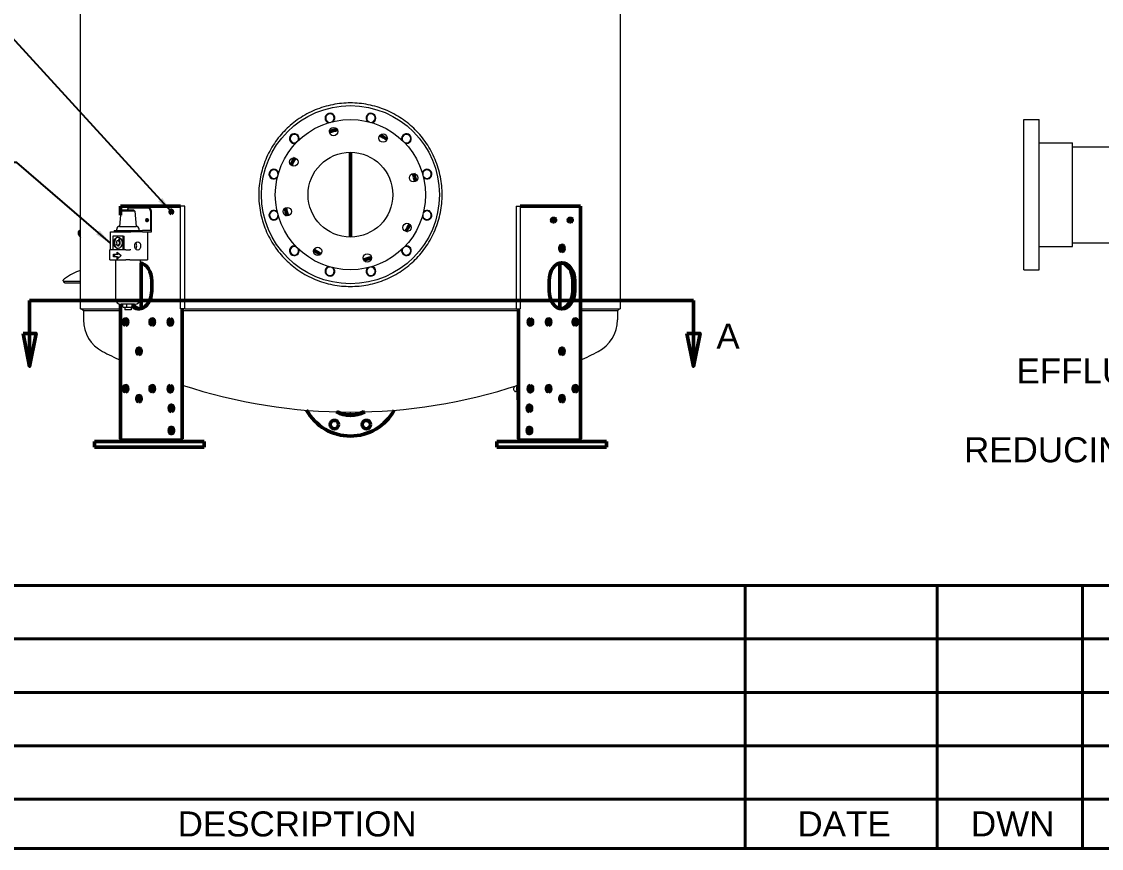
# Model space of a CAD drawing. Header units: inches. Extents: x 19 to 503, y 7 to 322.
# Drawn here: x 217.2 to 314.2, y 7.5 to 81.8 of the extents above; entities that cross this region are included whole.
import ezdxf

# ---------------------------------------------------------------- set-up
doc = ezdxf.new("R2010")
doc.units = ezdxf.units.IN
doc.header["$LTSCALE"] = 15
doc.header["$MEASUREMENT"] = 0
doc.linetypes.add('DOUBLE_DASH_CHAIN', pattern=[1.2403, 0.6614, -0.0827, 0.1654, -0.0827, 0.1654, -0.0827])
doc.layers.get('0').update_dxf_attribs({"lineweight": 25})
for name, color, linetype, lineweight in [('Border', 7, 'Continuous', 35), ('Section Line', 7, 'DOUBLE_DASH_CHAIN', 50), ('Symbol', 7, 'Continuous', 25), ('Symbol (ANSI)', 7, 'Continuous', 25), ('Visible (ANSI)', 7, 'Continuous', 50)]:
    doc.layers.add(name, color=color, linetype=linetype, lineweight=lineweight)
doc.styles.add('MEMCOR Medium', font='arial.ttf')
doc.styles.add('Standard D-E', font='arial.ttf')
doc.dimstyles.new('Default (ANSI)$7', dxfattribs={"dimscale": 15, "dimtxt": 0.15, "dimasz": 0.098425, "dimexe": 0.125, "dimexo": 0.0625, "dimgap": 0.031496, "dimtad": 0, "dimtih": 1, "dimtoh": 1, "dimdec": 4, "dimrnd": 1e-08, "dimzin": 3, "dimdsep": 46, "dimlunit": 5, "dimtxsty": 'MEMCOR Medium', "dimcen": 0.09, "dimdle": 0.393701, "dimclrd": 256, "dimclre": 256, "dimclrt": 256, "dimadec": 0, "dimazin": 1, "dimtfac": 0.8, "dimtofl": 0, "dimtmove": 0, "dimatfit": 3, "dimfxl": 1, "dimfrac": 1, "dimtolj": 1, "dimtzin": 4, "dimlwd": -1, "dimlwe": -1, "dimarcsym": 0})
doc.dimstyles.new('in [mm] D-E NeptuneBenson$7', dxfattribs={"dimscale": 15, "dimtxt": 0.15, "dimasz": 0.098425, "dimexe": 0.125, "dimexo": 0.063, "dimgap": 0.031496, "dimtad": 0, "dimtih": 1, "dimtoh": 1, "dimdec": 4, "dimrnd": 1e-08, "dimzin": 3, "dimdsep": 46, "dimlunit": 5, "dimtxsty": 'Standard D-E', "dimcen": 0.09, "dimdle": 0.393701, "dimclrd": 256, "dimclre": 256, "dimclrt": 256, "dimadec": 1, "dimazin": 1, "dimtfac": 1, "dimtofl": 0, "dimtmove": 0, "dimatfit": 3, "dimfxl": 1, "dimfrac": 1, "dimtolj": 1, "dimtzin": 4, "dimlwd": -1, "dimlwe": -1, "dimarcsym": 0})

# ---------------------------------------------------------------- blocks, each defined once
blk = doc.blocks.new('Borders 22x34_D')
at = {"layer": 'Border'}
blk.add_line((1.25, 0.5), (33.5, 0.5), dxfattribs=at)
blk = doc.blocks.new('2dTransSection0')
at = {"layer": 'Section Line', "linetype": 'DOUBLE_DASH_CHAIN', "ltscale": 0.494944}
blk.add_line((14.5259, 3.7815), (18.5041, 3.7815), dxfattribs=at)
at = {"layer": 'Section Line', "linetype": 'Continuous'}
for p, q in [((14.5259, 3.7815), (14.8209, 3.7815)), ((14.5259, 3.7815), (14.5259, 3.5847)), ((18.2092, 3.7815), (18.5041, 3.7815)), ((18.5041, 3.7815), (18.5041, 3.5847)), ((14.4865, 3.5847), (14.5259, 3.3878)), ((14.5653, 3.5847), (14.4865, 3.5847)), ((14.5259, 3.5847), (14.5259, 3.3878)), ((14.5259, 3.3878), (14.5653, 3.5847)), ((18.4648, 3.5847), (18.5041, 3.3878)), ((18.5435, 3.5847), (18.4648, 3.5847)), ((18.5041, 3.5847), (18.5041, 3.3878)), ((18.5041, 3.3878), (18.5435, 3.5847))]:
    blk.add_line(p, q, dxfattribs=at)
at = {"layer": 'Section Line', "linetype": 'Continuous', "flags": 128}
for points in [[(14.4865, 3.5847), (14.5259, 3.3878), (14.5653, 3.5847), (14.4865, 3.5847)], [(18.4648, 3.5847), (18.5041, 3.3878), (18.5435, 3.5847), (18.4648, 3.5847)]]:
    blk.add_lwpolyline(points, dxfattribs=at)
at = {"layer": 'Section Line'}
for points in [[(14.4865, 3.5847), (14.5259, 3.3878), (14.5653, 3.5847), (14.4865, 3.5847)], [(18.4648, 3.5847), (18.5041, 3.3878), (18.5435, 3.5847), (18.4648, 3.5847)]]:
    blk.add_solid(points, dxfattribs=at)
at = {"layer": 'Section Line', "char_height": 0.15, "attachment_point": 7, "style": 'MEMCOR Medium'}
for insert in [(14.2475, 3.4937), (18.6417, 3.4937)]:
    blk.add_mtext('A', dxfattribs=dict(at, insert=insert))
blk = doc.blocks.new('REVISION HISTORY')
at = {"layer": 'Symbol', "lineweight": 40}
for p, q in [((12.8201, 2.0747), (22.812, 2.0747)), ((18.8146, 2.0747), (18.8146, 0.7941)), ((19.9651, 2.0747), (19.9651, 0.7941)), ((20.8353, 2.0747), (20.8353, 0.7941)), ((12.8201, 1.7545), (22.812, 1.7545)), ((12.8201, 1.4344), (22.812, 1.4344)), ((12.8201, 1.1143), (22.812, 1.1143)), ((12.8201, 0.7941), (22.812, 0.7941)), ((18.8146, 0.5), (18.8146, 0.7941)), ((19.9651, 0.5), (19.9651, 0.7941)), ((20.8353, 0.5), (20.8353, 0.7941)), ((12.8201, 0.5), (22.812, 0.5))]:
    blk.add_line(p, q, dxfattribs=at)
at = {"layer": 'Symbol', "char_height": 0.15, "attachment_point": 7, "style": 'MEMCOR Medium'}
for s, insert in [('DESCRIPTION', (15.4134, 0.5695)), ('DATE', (19.1272, 0.5721)), ('DWN', (20.1668, 0.5721))]:
    blk.add_mtext(s, dxfattribs=dict(at, insert=insert))

msp = doc.modelspace()

# ---------------------------------------------------------------- linework, layer by layer
at = {"layer": 'Visible (ANSI)', "linetype": 'Continuous', "lineweight": 18}
for p, q in [((222.47776, 55.9937), (222.47776, 82.4937)), ((270.97718, 82.4937), (270.97718, 55.9937)), ((307.25749, 59.4937), (307.25749, 72.9937)), ((307.25749, 72.9937), (308.63249, 72.9937)), ((308.63249, 59.4937), (308.63249, 72.9937)), ((308.63249, 70.89995), (311.63249, 70.89995)), ((311.63249, 61.58745), (311.63249, 70.89995)), ((311.63249, 70.5562), (336.44599, 70.5562)), ((231.83198, 65.2062), (231.45872, 65.2062)), ((231.45872, 55.9937), (231.45872, 65.2062)), ((231.83198, 55.9937), (231.83198, 65.2062)), ((261.62296, 65.2062), (261.99622, 65.2062)), ((261.62296, 65.2062), (261.62296, 55.9937)), ((261.99622, 65.2062), (261.99622, 55.9937)), ((226.08871, 64.76913), (225.97409, 63.3937)), ((226.22409, 64.8937), (226.08871, 64.76913)), ((227.35947, 64.76913), (226.08871, 64.76913)), ((226.22409, 64.8937), (227.22409, 64.8937)), ((228.58024, 65.0187), (226.81247, 65.0187)), ((227.22409, 64.8937), (227.35947, 64.76913)), ((227.35947, 64.76913), (227.47409, 63.3937)), ((228.66863, 65.0187), (228.58024, 65.0187)), ((228.75702, 64.7687), (228.75702, 63.0187)), ((228.84541, 62.8937), (228.84541, 64.7687)), ((225.72409, 63.0187), (225.72409, 63.1437)), ((225.97409, 63.3937), (227.47409, 63.3937)), ((227.72409, 63.0187), (227.72409, 63.1437)), ((222.32897, 62.98795), (222.26397, 62.89603)), ((222.31866, 62.60735), (222.47776, 62.38235)), ((222.47776, 62.5662), (222.38366, 62.69928)), ((225.14826, 62.8937), (225.22148, 62.8937)), ((225.14826, 61.27351), (225.14826, 62.8937)), ((225.22148, 62.8937), (225.92859, 62.8937)), ((226.30445, 62.51751), (225.37595, 62.51751)), ((225.37595, 62.51751), (225.37595, 61.31571)), ((225.48925, 63.0187), (228.04991, 63.0187)), ((225.48925, 63.0187), (225.48925, 62.8937)), ((225.87103, 62.12933), (225.8402, 62.12933)), ((225.86925, 62.12532), (225.96336, 62.33709)), ((225.96336, 62.33709), (225.92402, 62.09324)), ((225.92859, 62.8937), (226.6357, 62.8937)), ((226.00755, 62.33709), (225.96336, 62.33709)), ((226.00755, 62.33709), (225.96821, 62.09324)), ((226.30445, 62.51751), (226.39284, 62.51751)), ((226.30445, 61.31571), (226.30445, 62.51751)), ((226.39284, 61.31571), (226.39284, 62.51751)), ((226.6357, 62.8937), (226.98925, 62.8937)), ((227.28683, 62.8937), (226.98925, 62.8937)), ((228.04991, 62.8937), (227.28683, 62.8937)), ((228.75702, 63.0187), (228.04991, 63.0187)), ((228.04991, 62.8937), (228.84541, 62.8937)), ((228.49185, 62.8937), (228.49185, 60.3937)), ((225.05987, 61.27351), (225.1331, 61.27351)), ((225.05987, 61.27351), (225.05987, 60.3937)), ((226.54731, 61.27351), (225.1331, 61.27351)), ((225.37595, 61.31571), (226.30445, 61.31571)), ((225.69045, 61.72296), (225.71982, 61.78906)), ((225.84927, 61.62993), (225.69045, 61.72296)), ((225.86155, 61.70604), (225.84927, 61.62993)), ((225.89346, 61.62993), (225.84927, 61.62993)), ((225.90574, 61.70604), (225.86155, 61.70604)), ((225.90574, 61.70604), (225.89346, 61.62993)), ((225.96821, 62.09324), (225.92402, 62.09324)), ((226.30445, 61.31571), (226.39284, 61.31571)), ((226.54731, 61.27351), (226.90086, 61.27351)), ((226.98925, 61.27351), (226.90086, 61.27351)), ((308.63249, 61.58745), (311.63249, 61.58745)), ((311.63249, 61.9312), (336.44599, 61.9312)), ((225.1331, 60.3937), (225.05987, 60.3937)), ((225.1331, 60.3937), (226.54731, 60.3937)), ((225.43534, 60.64912), (225.43534, 60.88828)), ((225.43534, 60.88828), (225.75119, 60.88828)), ((225.75119, 60.64912), (225.43534, 60.64912)), ((225.52373, 60.88828), (225.52373, 60.64912)), ((225.61631, 60.3937), (225.61631, 56.8937)), ((225.75119, 60.88828), (225.75119, 61.07609)), ((225.75119, 61.07609), (226.11011, 60.7687)), ((225.75119, 60.88828), (225.83958, 60.88828)), ((226.11011, 60.7687), (225.75119, 60.46131)), ((225.75119, 60.46131), (225.75119, 60.64912)), ((225.75119, 60.64912), (225.83958, 60.64912)), ((225.83958, 61.00039), (225.83958, 60.88828)), ((225.83958, 60.64912), (225.83958, 60.53701)), ((226.90086, 60.3937), (226.54731, 60.3937)), ((226.90086, 60.3937), (228.49185, 60.3937)), ((227.83186, 60.3937), (227.83186, 56.8937)), ((307.25749, 59.4937), (308.63249, 59.4937)), ((220.97153, 58.38582), (220.92242, 58.49573)), ((222.47776, 58.43342), (221.07968, 58.43342)), ((221.12878, 58.32352), (222.47776, 58.32352)), ((227.33186, 56.3937), (226.11631, 56.3937)), ((226.24893, 56.3937), (226.24893, 56.2062)), ((226.59677, 56.3937), (226.59677, 56.2062)), ((227.07193, 56.3937), (227.07193, 56.2062)), ((227.19925, 56.3937), (227.19925, 56.2062)), ((222.47776, 55.9937), (226.05707, 55.9937)), ((222.72747, 55.7937), (222.52747, 55.9937)), ((222.72747, 55.7937), (222.72747, 54.9937)), ((226.05707, 55.7937), (222.72747, 55.7937)), ((226.31864, 56.1437), (226.61545, 56.1437)), ((226.44284, 56.1437), (226.44284, 55.8937)), ((227.00534, 55.8937), (226.44284, 55.8937)), ((226.61545, 56.1437), (227.0209, 56.1437)), ((227.00534, 56.1437), (227.00534, 55.8937)), ((227.0209, 56.1437), (227.12954, 56.1437)), ((231.83198, 55.9937), (231.45872, 55.9937)), ((261.83869, 55.7937), (231.61625, 55.7937)), ((231.83198, 55.9937), (261.62296, 55.9937)), ((261.62296, 55.9937), (261.99622, 55.9937)), ((267.39787, 55.9937), (270.97718, 55.9937)), ((270.72747, 55.7937), (267.39787, 55.7937)), ((270.72747, 55.7937), (270.92747, 55.9937)), ((270.72747, 55.7937), (270.72747, 54.9937)), ((261.39412, 48.81015), (261.39414, 48.81107)), ((261.39412, 48.80225), (261.39414, 48.80134)), ((261.71429, 48.5562), (261.57088, 48.5562)), ((261.71429, 49.0562), (261.58833, 49.0562)), ((261.68635, 49.02271), (261.71429, 49.02271)), ((261.68635, 48.58969), (261.71429, 48.58969)), ((261.71429, 47.8062), (261.71429, 49.09711)), ((264.49148, 49.02271), (264.42639, 49.02271)), ((264.49148, 48.58969), (264.42639, 48.58969)), ((261.71429, 47.8062), (261.83869, 47.8062)), ((246.72747, 46.5562), (246.72747, 46.7137)), ((226.05707, 44.3062), (225.80707, 44.0562)), ((226.05707, 44.3062), (226.25916, 44.3062)), ((226.25916, 44.3062), (229.17244, 44.3062)), ((229.17244, 44.3062), (230.14825, 44.3062)), ((230.14825, 44.3062), (231.61625, 44.3062)), ((231.79302, 44.0562), (231.61625, 44.3062)), ((261.66192, 44.0562), (261.83869, 44.3062)), ((261.83869, 44.3062), (263.30669, 44.3062)), ((263.30669, 44.3062), (264.2825, 44.3062)), ((264.2825, 44.3062), (267.19578, 44.3062)), ((267.19578, 44.3062), (267.39787, 44.3062)), ((267.39787, 44.3062), (267.64787, 44.0562))]:
    msp.add_line(p, q, dxfattribs=at)
at = {"layer": 'Visible (ANSI)'}
for p, q in [((246.72747, 70.0562), (246.72747, 62.4312)), ((246.72747, 62.4312), (246.72747, 70.0562)), ((226.05707, 65.2062), (226.25916, 65.2062)), ((226.05707, 65.2062), (226.05707, 64.38947)), ((226.25916, 65.2062), (229.17244, 65.2062)), ((229.17244, 65.2062), (230.14825, 65.2062)), ((230.14825, 65.2062), (231.45872, 65.2062)), ((261.99622, 65.2062), (263.30669, 65.2062)), ((263.30669, 65.2062), (264.2825, 65.2062)), ((264.2825, 65.2062), (267.19578, 65.2062)), ((267.19578, 65.2062), (267.39787, 65.2062)), ((267.39787, 44.3062), (267.39787, 65.2062)), ((264.92243, 64.1112), (265.05678, 64.1112)), ((266.4215, 64.1112), (266.55585, 64.1112)), ((265.05678, 63.8012), (264.92243, 63.8012)), ((266.55585, 63.8012), (266.4215, 63.8012)), ((265.551, 61.32896), (265.551, 61.50344)), ((227.90394, 60.10434), (227.90394, 56.00806)), ((265.551, 56.00806), (265.551, 60.10434)), ((228.86839, 58.4962), (228.86839, 57.6162)), ((264.58655, 57.6162), (264.58655, 58.4962)), ((266.71494, 57.6162), (266.71494, 58.4962)), ((266.89172, 58.4962), (266.89172, 57.6162)), ((226.05707, 56.39722), (226.05707, 44.3062)), ((231.61625, 55.9937), (231.61625, 44.3062)), ((261.83869, 44.3062), (261.83869, 55.9937)), ((227.90394, 52.26244), (227.90394, 52.08796)), ((265.551, 52.08796), (265.551, 52.26244)), ((227.90394, 47.99944), (227.90394, 47.82496)), ((265.551, 47.82496), (265.551, 47.99944)), ((223.7106, 44.0562), (224.00349, 44.0562)), ((223.7106, 44.0562), (223.7106, 43.5562)), ((229.7452, 44.0562), (224.00349, 44.0562)), ((229.7452, 44.0562), (231.15941, 44.0562)), ((233.28073, 44.0562), (231.15941, 44.0562)), ((233.28073, 44.0562), (233.57363, 44.0562)), ((233.57363, 44.0562), (233.57363, 43.5562)), ((259.87778, 44.0562), (260.17067, 44.0562)), ((259.87778, 44.0562), (259.87778, 43.5562)), ((262.29199, 44.0562), (260.17067, 44.0562)), ((262.29199, 44.0562), (263.7062, 44.0562)), ((269.44791, 44.0562), (263.7062, 44.0562)), ((269.44791, 44.0562), (269.74081, 44.0562)), ((269.74081, 44.0562), (269.74081, 43.5562)), ((224.00349, 43.5562), (223.7106, 43.5562)), ((229.7452, 43.5562), (224.00349, 43.5562)), ((231.15941, 43.5562), (229.7452, 43.5562)), ((233.28073, 43.5562), (231.15941, 43.5562)), ((233.57363, 43.5562), (233.28073, 43.5562)), ((260.17067, 43.5562), (259.87778, 43.5562)), ((262.29199, 43.5562), (260.17067, 43.5562)), ((263.7062, 43.5562), (262.29199, 43.5562)), ((269.44791, 43.5562), (263.7062, 43.5562)), ((269.74081, 43.5562), (269.44791, 43.5562))]:
    msp.add_line(p, q, dxfattribs=at)
at = {"layer": 'Visible (ANSI)', "linetype": 'Continuous', "lineweight": 18}
for centre, radius in [((246.72747, 66.2437), 8), ((246.72747, 66.2437), 6.75), ((245.21088, 71.91958), 0.375), ((249.66853, 71.32954), 0.375), ((246.72747, 66.2437), 3.8125), ((241.64163, 69.18476), 0.375), ((252.40335, 67.76029), 0.375), ((241.05159, 64.72711), 0.375), ((251.81331, 63.30264), 0.375), ((243.78641, 61.15786), 0.375), ((248.24406, 60.56782), 0.375), ((245.29241, 45.59165), 0.3125), ((248.16253, 45.59165), 0.3125)]:
    msp.add_circle(centre, radius, dxfattribs=at)
at = {"layer": 'Visible (ANSI)'}
for centre in [(245.29241, 45.59165), (248.16253, 45.59165)]:
    msp.add_circle(centre, 0.375, dxfattribs=at)
at = {"layer": 'Visible (ANSI)', "linetype": 'Continuous', "lineweight": 18}
for centre, radius, start, end in [((244.88338, 73.12592), 0.4375, 315.0843674, 254.9156326), ((244.88338, 73.12592), 0.38281, 296.2817157, 273.7182843), ((248.57156, 73.12592), 0.4375, 285.0843674, 224.9156326), ((248.57156, 73.12592), 0.38281, 266.2817157, 243.7182843), ((241.68933, 71.28184), 0.4375, 345.0843674, 284.9156326), ((241.68933, 71.28184), 0.38281, 326.2817157, 303.7182843), ((251.76561, 71.28184), 0.4375, 255.0843674, 194.9156326), ((251.76561, 71.28184), 0.38281, 236.2817157, 213.7182843), ((239.84525, 68.08779), 0.4375, 15.0843674, 314.9156326), ((239.84525, 68.08779), 0.38281, 356.2817157, 333.7182843), ((253.60969, 68.08779), 0.4375, 225.0843674, 164.9156326), ((253.60969, 68.08779), 0.38281, 206.2817157, 183.7182843), ((239.84525, 64.39961), 0.4375, 45.0843674, 344.9156326), ((239.84525, 64.39961), 0.38281, 26.2817157, 3.7182843), ((253.60969, 64.39961), 0.4375, 195.0843674, 134.9156326), ((253.60969, 64.39961), 0.38281, 176.2817157, 153.7182843), ((225.97409, 63.1437), 0.25, 90, 180), ((227.47409, 63.1437), 0.25, 0, 90), ((241.68933, 61.20556), 0.4375, 75.0843674, 14.9156326), ((241.68933, 61.20556), 0.38281, 56.2817157, 33.7182843), ((251.76561, 61.20556), 0.4375, 165.0843674, 104.9156326), ((251.76561, 61.20556), 0.38281, 146.2817157, 123.7182843), ((244.88338, 59.36148), 0.4375, 105.0843674, 44.9156326), ((244.88338, 59.36148), 0.38281, 86.2817157, 63.7182843), ((248.57156, 59.36148), 0.4375, 135.0843674, 74.9156326), ((248.57156, 59.36148), 0.38281, 116.2817157, 93.7182843), ((226.11631, 56.8937), 0.5, 180, 270), ((227.33186, 56.8937), 0.5, 270, 0), ((225.91747, 54.98924), 3.19, 179.9198527, 242.5344882), ((267.53747, 54.98924), 3.19, 297.4655118, 0.0801473), ((246.72747, 95.0237), 48.31, 242.5344882, 244.6675347), ((246.72747, 95.0237), 48.31, 295.3324653, 297.4655118), ((246.72747, 95.0237), 48.31, 251.7721295, 288.2278705), ((246.72747, 49.0562), 2.5, 249.0161809, 270)]:
    msp.add_arc(centre, radius, start, end, dxfattribs=at)
at = {"layer": 'Visible (ANSI)'}
for centre, radius, start, end in [((246.72747, 66.2437), 5.968, 101.4441636, 108.4756947), ((246.72747, 66.2437), 5.968, 56.4441636, 63.4756947), ((246.72747, 66.2437), 5.968, 146.4441636, 153.4756947), ((246.72747, 66.2437), 5.968, 11.4441636, 18.4756947), ((246.72747, 66.2437), 5.968, 191.4441636, 198.4756947), ((246.72747, 66.2437), 5.968, 326.4441636, 333.4756947), ((246.72747, 66.2437), 5.968, 236.4441636, 243.4756947), ((246.72747, 66.2437), 5.968, 281.4441636, 288.4756947), ((246.72747, 49.0562), 4.5, 209.0040645, 330.9959355), ((246.72747, 49.0562), 2.655, 241.1515936, 298.8484064), ((246.72747, 49.0562), 2.60957, 243.1440242, 296.8559758)]:
    msp.add_arc(centre, radius, start, end, dxfattribs=at)
at = {"layer": 'Visible (ANSI)', "linetype": 'Continuous', "lineweight": 18}
for centre, major_axis, ratio, start_param, end_param in [((226.81247, 64.7687), (0, 0.25), 0.70710678, 0, 1.04719755), ((228.53605, 63.9562), (0, -0.15625), 0.70710678, 3.5531095, 5.87166846), ((228.58024, 64.7687), (0, 0.25), 0.70710678, 4.71238898, 6.28318531), ((228.66863, 64.7687), (0, 0.25), 0.70710678, 4.71238898, 6.28318531), ((222.67222, 62.60735), (-0.40825, 0.28868), 0.5, 0, 0.95531662), ((222.73722, 62.69928), (-0.40825, 0.28868), 0.5, 5.69470142, 7.23850193), ((225.8844, 61.91661), (0, 0.52038), 0.70710678, 0.06008809, 3.08150456), ((225.8402, 61.91661), (0, 0.21272), 0.70710678, 6.08882372, 8.49698338), ((225.8402, 61.91661), (0, -0.21272), 0.70710678, 0.14239642, 2.55055608), ((225.8844, 61.91661), (0, -0.21272), 0.70710678, 0.14239642, 2.55055608), ((227.25442, 61.6437), (0, 0.375), 0.70710678, 3.87132031, 5.55345765), ((223.50993, 52.20303), (0, 7.37), 0.70710678, 0.19937902, 0.49564116), ((226.31864, 56.2062), (0.06971, 0), 0.89657547, 3.14159265, 4.71238898), ((226.61545, 56.2062), (0, -0.0625), 0.29885849, 4.71238898, 6.28318531), ((227.0209, 56.2062), (0, -0.0625), 0.81649658, 0, 1.57079633), ((227.12954, 56.2062), (-0.06971, 0), 0.89657547, 1.57079633, 3.14159265), ((261.57088, 48.8062), (0, -0.25), 0.70710678, 3.67283519, 6.28318531), ((261.53751, 48.8062), (0, -0.20281), 0.70710678, 4.69292755, 4.73185041), ((262.82657, 48.8062), (0, 0.375), 0.70710678, 4.71238898, 5.2559288), ((262.82657, 48.8062), (0, 0.375), 0.70710678, 4.16884916, 4.71238898), ((264.13754, 48.8062), (0, 0.375), 0.70710678, 4.71238898, 5.14279183), ((264.13754, 48.8062), (0, 0.375), 0.70710678, 4.28198613, 4.71238898)]:
    msp.add_ellipse(centre, major_axis=major_axis, ratio=ratio, start_param=start_param, end_param=end_param, dxfattribs=at)
for centre, major_axis in [((228.44766, 63.9562), (0, -0.15625)), ((225.8402, 61.91661), (0, 0.52038)), ((227.60797, 61.6437), (0, 0.375))]:
    msp.add_ellipse(centre, major_axis=major_axis, ratio=0.70710678, dxfattribs=at)
at = {"layer": 'Visible (ANSI)'}
for centre, major_axis, start_param, end_param in [((228.57494, 63.9562), (0, -0.155), 3.75257543, 5.67220253), ((230.4573, 64.7062), (0, 0.155), 4.07971898, 5.34505898), ((264.92243, 63.9562), (0, -0.155), 3.14159265, 6.28318531), ((264.88, 63.9562), (0, -0.155), 0.19477764, 2.94681501), ((265.05678, 63.9562), (0, 0.155), 3.14159265, 6.28318531), ((266.4215, 63.9562), (0, -0.155), 3.14159265, 6.28318531), ((266.37907, 63.9562), (0, -0.155), 0.19477764, 2.94681501), ((266.55585, 63.9562), (0, 0.155), 3.14159265, 6.28318531), ((265.56236, 61.4162), (0, 0.28), 3.60436277, 5.82041519), ((227.7158, 58.4962), (0, 1.63), 4.71238898, 6.18231904), ((265.73914, 58.4962), (0, 1.63), 4.71238898, 7.85398163), ((265.56236, 58.4962), (0, 1.63), 4.71238898, 6.20642283), ((227.7158, 57.6162), (0, -1.63), 5.80509895, 7.85398163), ((265.73914, 57.6162), (0, -1.63), 4.71238898, 7.85398163), ((265.56236, 57.6162), (0, -1.63), 0.07676248, 1.57079633), ((227.89258, 57.6162), (0, -1.63), 5.63774906, 6.20642283), ((226.69616, 54.8062), (0, -0.28), 3.60436277, 5.82041519), ((226.83192, 54.8062), (0, 0.28), 0.90964484, 2.23194781), ((229.089, 54.8062), (0, -0.28), 3.60436277, 5.82041519), ((230.36745, 54.8062), (0, 0.28), 3.60436277, 5.82041519), ((263.08749, 54.8062), (0, -0.28), 3.60436277, 5.82041519), ((264.36594, 54.8062), (0, 0.28), 3.60436277, 5.82041519), ((266.62302, 54.8062), (0, -0.28), 0.90964484, 2.23194781), ((266.75878, 54.8062), (0, 0.28), 3.60436277, 5.82041519), ((227.89258, 52.1752), (0, -0.28), 3.60436277, 5.82041519), ((265.56236, 52.1752), (0, 0.28), 3.60436277, 5.82041519), ((226.69616, 48.8062), (0, -0.28), 3.60436277, 5.82041519), ((226.83192, 48.8062), (0, 0.28), 0.90964484, 2.23194781), ((229.089, 48.8062), (0, -0.28), 3.60436277, 5.82041519), ((230.36745, 48.8062), (0, 0.28), 3.60436277, 5.82041519), ((263.08749, 48.8062), (0, -0.28), 3.60436277, 5.82041519), ((264.36594, 48.8062), (0, 0.28), 3.60436277, 5.82041519), ((266.62302, 48.8062), (0, -0.28), 0.90964484, 2.23194781), ((266.75878, 48.8062), (0, 0.28), 3.60436277, 5.82041519), ((227.89258, 47.9122), (0, -0.28), 3.60436277, 5.82041519), ((265.56236, 47.9122), (0, 0.28), 3.60436277, 5.82041519), ((230.4573, 47.0522), (0, 0.28), 3.60436277, 5.82041519), ((262.99764, 47.0522), (0, -0.28), 3.60436277, 5.82041519), ((230.4573, 45.0522), (0, 0.28), 3.60436277, 5.82041519), ((262.99764, 45.0522), (0, -0.28), 3.60436277, 5.82041519)]:
    msp.add_ellipse(centre, major_axis=major_axis, ratio=0.70710678, start_param=start_param, end_param=end_param, dxfattribs=at)
for centre, major_axis in [((230.63408, 64.7062), (0, -0.155)), ((265.73914, 61.4162), (0, -0.28)), ((226.51938, 54.8062), (0, -0.28)), ((228.91223, 54.8062), (0, -0.28)), ((230.54423, 54.8062), (0, 0.28)), ((262.91071, 54.8062), (0, 0.28)), ((264.54271, 54.8062), (0, -0.28)), ((266.93556, 54.8062), (0, -0.28)), ((227.7158, 52.1752), (0, -0.28)), ((265.73914, 52.1752), (0, -0.28)), ((226.51938, 48.8062), (0, -0.28)), ((228.91223, 48.8062), (0, -0.28)), ((230.54423, 48.8062), (0, 0.28)), ((262.91071, 48.8062), (0, 0.28)), ((264.54271, 48.8062), (0, -0.28)), ((266.93556, 48.8062), (0, -0.28)), ((227.7158, 47.9122), (0, -0.28)), ((265.73914, 47.9122), (0, -0.28)), ((230.63408, 47.0522), (0, -0.28)), ((262.82086, 47.0522), (0, -0.28)), ((230.63408, 45.0522), (0, -0.28)), ((262.82086, 45.0522), (0, -0.28))]:
    msp.add_ellipse(centre, major_axis=major_axis, ratio=0.70710678, dxfattribs=at)
at = {"layer": 'Visible (ANSI)', "linetype": 'Continuous', "lineweight": 18}
for points, knots in [([(238.85131, 63.80925), (238.92789, 63.56148), (239.01633, 63.3169), (239.3269, 62.57032), (239.58887, 62.08524), (240.19263, 61.18917), (240.53448, 60.77817), (241.26176, 60.05089), (241.67267, 59.70907), (242.56879, 59.10523), (243.054, 58.84317), (244.06841, 58.42119), (244.59849, 58.26094), (245.3999, 58.10293), (245.66807, 58.06385), (246.20137, 58.01233), (246.46649, 57.99988), (246.98845, 57.99988), (247.25357, 58.01233), (247.78687, 58.06385), (248.05504, 58.10293), (248.85645, 58.26094), (249.38653, 58.42119), (250.40094, 58.84317), (250.88615, 59.10523), (251.78227, 59.70907), (252.19318, 60.05089), (252.92046, 60.77817), (253.26231, 61.18917), (253.86607, 62.08524), (254.12804, 62.57032), (254.44444, 63.33092), (254.53736, 63.59013), (254.69655, 64.11543), (254.76283, 64.38153), (254.86819, 64.91578), (254.90728, 65.18397), (254.95883, 65.71737), (254.97129, 65.98259), (254.97129, 66.50481), (254.95883, 66.77003), (254.90728, 67.30343), (254.86819, 67.57162), (254.76283, 68.10587), (254.69655, 68.37197), (254.53736, 68.89727), (254.44444, 69.15648), (254.12804, 69.91708), (253.86607, 70.40216), (253.26231, 71.29823), (252.92046, 71.70923), (252.19318, 72.43651), (251.78227, 72.77833), (250.88615, 73.38217), (250.40094, 73.64423), (249.38653, 74.06621), (248.85645, 74.22646), (248.05504, 74.38447), (247.78687, 74.42355), (247.25357, 74.47507), (246.98845, 74.48752), (246.46649, 74.48752), (246.20137, 74.47507), (245.66807, 74.42355), (245.3999, 74.38447), (244.59849, 74.22646), (244.06841, 74.06621), (243.054, 73.64423), (242.56879, 73.38217), (241.67267, 72.77833), (241.26176, 72.43651), (240.53448, 71.70923), (240.19263, 71.29823), (239.58887, 70.40216), (239.3269, 69.91708), (239.0105, 69.15648), (238.91758, 68.89727), (238.75839, 68.37197), (238.69211, 68.10587), (238.58675, 67.57162), (238.54766, 67.30343), (238.49611, 66.77003), (238.48365, 66.50481), (238.48365, 66.2437)], [6.0789693, 6.0789693, 6.0789693, 6.0789693, 7.95861986, 7.95861986, 11.93792978, 11.93792978, 15.91723971, 15.91723971, 19.89454388, 19.89454388, 23.87184804, 23.87184804, 27.84915221, 27.84915221, 29.8378043, 29.8378043, 31.82645638, 31.82645638, 33.81510846, 33.81510846, 35.80376055, 35.80376055, 39.78106471, 39.78106471, 43.75836888, 43.75836888, 47.73567305, 47.73567305, 51.71498297, 51.71498297, 55.6942929, 55.6942929, 57.68394787, 57.68394787, 59.67360283, 59.67360283, 61.66325779, 61.66325779, 63.65291276, 63.65291276, 65.64256772, 65.64256772, 67.63222268, 67.63222268, 69.62187765, 69.62187765, 71.61153261, 71.61153261, 75.59084254, 75.59084254, 79.57015247, 79.57015247, 83.54745663, 83.54745663, 87.5247608, 87.5247608, 91.50206497, 91.50206497, 93.49071705, 93.49071705, 95.47936914, 95.47936914, 97.46802122, 97.46802122, 99.4566733, 99.4566733, 103.43397747, 103.43397747, 107.41128164, 107.41128164, 111.3885858, 111.3885858, 115.36789573, 115.36789573, 119.34720566, 119.34720566, 121.33686062, 121.33686062, 123.32651559, 123.32651559, 125.31617055, 125.31617055, 127.30582551, 127.30582551, 127.30582551, 127.30582551]), ([(238.48365, 66.2437), (238.48365, 65.98259), (238.49611, 65.71737), (238.54766, 65.18397), (238.58675, 64.91578), (238.69211, 64.38153), (238.75839, 64.11543), (238.84238, 63.83826), (238.84683, 63.82375), (238.85131, 63.80925)], [127.30582551, 127.30582551, 127.30582551, 127.30582551, 129.29548048, 129.29548048, 131.28513544, 131.28513544, 133.27479041, 133.27479041, 133.38479482, 133.38479482, 133.38479482, 133.38479482]), ([(221.07968, 58.43342), (221.03528, 58.43342), (220.99542, 58.44015), (220.93891, 58.46718), (220.92229, 58.48745), (220.91325, 58.5334), (220.92025, 58.56215), (220.95979, 58.6236), (220.99233, 58.65626), (221.03142, 58.68615)], [3.83284768, 3.83284768, 3.83284768, 3.83284768, 4.3112545, 4.3112545, 4.78966133, 4.78966133, 5.26851574, 5.26851574, 5.74737015, 5.74737015, 5.74737015, 5.74737015]), ([(220.97159, 58.38584), (220.97924, 58.36899), (220.99421, 58.35432), (221.04452, 58.33025), (221.08439, 58.32352), (221.12878, 58.32352)], [2.98100795, 2.98100795, 2.98100795, 2.98100795, 3.354649092, 3.354649092, 3.833056446, 3.833056446, 3.833056446, 3.833056446])]:
    msp.add_open_spline(points, degree=3, knots=knots, dxfattribs=at)
for points, weights in [([(261.68635, 49.02271), (261.66267, 48.90668), (261.66267, 48.8062)], [1, 1.0379548493, 1]), ([(261.66267, 48.8062), (261.66267, 48.70572), (261.68635, 48.58969)], [1, 1.0379548493, 1]), ([(261.71429, 49.05498), (261.69997, 49.03939), (261.68635, 49.02271)], [1.01530394902, 1.01062798713, 1]), ([(261.68635, 48.58969), (261.69997, 48.57301), (261.71429, 48.55742)], [1, 1.01062798713, 1.01530394902]), ([(263.081, 48.94903), (263.09173, 48.8752), (263.09173, 48.8062)], [1.01655612945, 1.02575606369, 1]), ([(263.09173, 48.8062), (263.09173, 48.7372), (263.081, 48.66337)], [1, 1.02575606369, 1.01655612945]), ([(264.42639, 49.02271), (264.4027, 48.90668), (264.4027, 48.8062)], [1, 1.0379548493, 1]), ([(264.4027, 48.8062), (264.4027, 48.70572), (264.42639, 48.58969)], [1, 1.0379548493, 1]), ([(264.4204, 49.02638), (264.42337, 49.02455), (264.42639, 49.02271)], [1.00225818919, 1.00116484395, 1]), ([(264.42639, 48.58969), (264.42337, 48.58785), (264.4204, 48.58602)], [1, 1.00116484395, 1.00225818919])]:
    msp.add_rational_spline(points, weights, degree=2, dxfattribs=at)

# ---------------------------------------------------------------- block references
at = {"xscale": 15, "yscale": 15, "zscale": 15}
msp.add_blockref('Borders 22x34_D', (0, 0), dxfattribs=at)
at = {"layer": 'Section Line', "xscale": 15, "yscale": 15, "zscale": 15}
msp.add_blockref('2dTransSection0', (0, 0), dxfattribs=at)
at = {"layer": 'Symbol', "xscale": 15, "yscale": 15, "zscale": 15}
msp.add_blockref('REVISION HISTORY', (0, 0), dxfattribs=at)

# ---------------------------------------------------------------- texts
at = {"layer": 'Symbol (ANSI)', "insert": (333.83876, 55.07204), "char_height": 2.2500001, "width": 31.9664657, "attachment_point": 3, "line_spacing_factor": 0.944221, "style": 'MEMCOR Medium'}
msp.add_mtext('\\fArial|b0|i0;10in [DN250]\\P\\fArial|b0|i0;EFFLUENT CONN.\\P\\fArial|b0|i0;W/8in\\P\\fArial|b0|i0;REDUCING BUSHING', dxfattribs=at)

# ---------------------------------------------------------------- leaders
at = {"layer": 'Symbol (ANSI)', "annotation_type": 0, "has_hookline": 1, "hookline_direction": 1}
for points, dimstyle, text_width in [([(230.63408, 64.7062), (215.66746, 81.10188), (214.19108, 81.10188)], 'in [mm] D-E NeptuneBenson$7', 20.71504), ([(225.14826, 61.88692), (216.74342, 69.14799), (215.26704, 69.14799)], 'in [mm] D-E NeptuneBenson$7', 19.27388), ([(341.50849, 67.04059), (335.78758, 53.94704), (334.3112, 53.94704)], 'Default (ANSI)$7', 31.51535)]:
    msp.add_leader(points, dimstyle=dimstyle, override={"dimtad": 0}, dxfattribs=dict(at, text_width=text_width))

doc.saveas('drawing.dxf')
